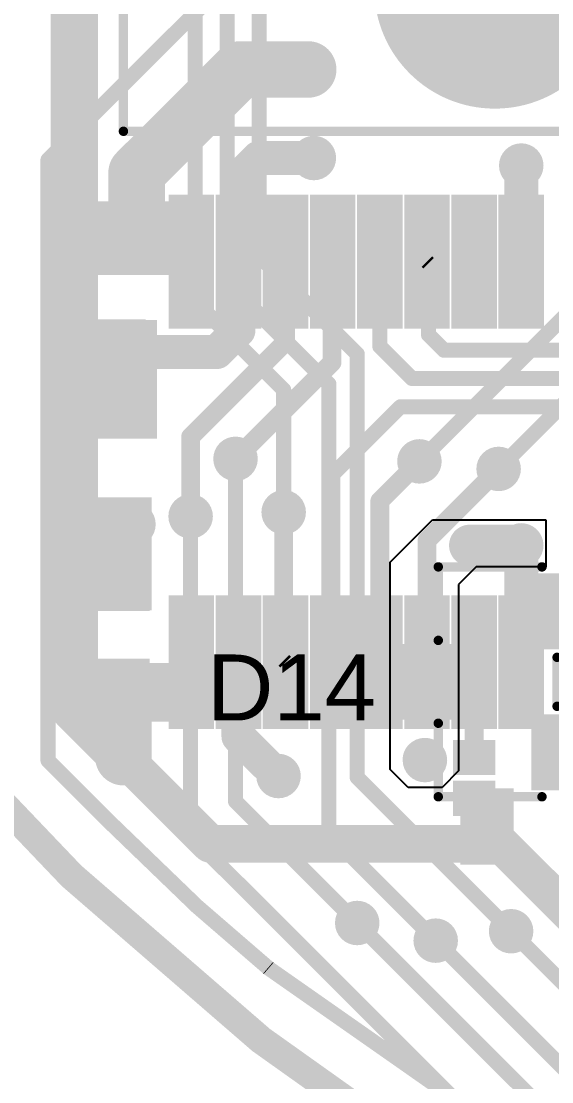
# Model space of a CAD drawing. Header units: millimetres. Extents: x -35.7 to 35.7, y -3.2 to 68.2.
# Drawn here: x -25.18 to -18.03, y 4.03 to 18.33 of the extents above; entities that cross this region are included whole.
import ezdxf

# ---------------------------------------------------------------- set-up
doc = ezdxf.new("R2010")
doc.units = ezdxf.units.MM
for name, color, linetype in [('BottomLayer', 5, 'Continuous'), ('BottomPaste', 16, 'Continuous'), ('BottomSolder', 6, 'Continuous'), ('Mechanical2', 216, 'Continuous'), ('PadHoleLayer', 156, 'Continuous'), ('TopLayer', 1, 'Continuous'), ('TopOverlay', 2, 'Continuous'), ('TopPaste', 8, 'Continuous'), ('TopSolder', 216, 'Continuous'), ('ViaHoleLayer', 16, 'Continuous')]:
    doc.layers.add(name, color=color, linetype=linetype)
doc.styles.add('Arial', font='', dxfattribs={"height": 0.2})
doc.styles.get('Arial').set_extended_font_data('Arial')

# ---------------------------------------------------------------- blocks, each defined once
blk = doc.blocks.new('CAP_0603_B_8')
at = {"layer": 'BottomLayer'}
for points in [[(-1.143, -0.4445), (-1.143, 0.4445), (-0.3809999999999999, 0.4445), (-0.3809999999999999, -0.4445)], [(0.3809999999999999, -0.4445), (0.3809999999999999, 0.4445), (1.143, 0.4445), (1.143, -0.4445)]]:
    blk.add_hatch(color=5, dxfattribs=at).paths.add_polyline_path(points)
at = {"layer": 'BottomPaste'}
for points in [[(-1.143, -0.4445), (-1.143, 0.4445), (-0.3809999999999999, 0.4445), (-0.3809999999999999, -0.4445)], [(0.3809999999999999, -0.4445), (0.3809999999999999, 0.4445), (1.143, 0.4445), (1.143, -0.4445)]]:
    blk.add_hatch(color=16, dxfattribs=at).paths.add_polyline_path(points)
at = {"layer": 'BottomSolder'}
for points in [[(-1.20299988, -0.50449988), (-1.20299988, 0.50449988), (-0.3210001199999999, 0.50449988), (-0.3210001199999999, -0.50449988)], [(0.3210001199999999, -0.50449988), (0.3210001199999999, 0.50449988), (1.20299988, 0.50449988), (1.20299988, -0.50449988)]]:
    blk.add_hatch(color=6, dxfattribs=at).paths.add_polyline_path(points)
blk = doc.blocks.new('R___0201_B_9')
at = {"layer": 'BottomLayer'}
for points in [[(-0.40999791, 0.18499963), (-0.13999845, 0.18499963), (-0.13999845, -0.18499963), (-0.40999791, -0.18499963)], [(0.14000099, 0.18499963), (0.41000045, 0.18499963), (0.41000045, -0.18499963), (0.14000099, -0.18499963)]]:
    blk.add_hatch(color=5, dxfattribs=at).paths.add_polyline_path(points)
at = {"layer": 'BottomPaste'}
for points in [[(-0.40999791, 0.18499963), (-0.13999845, 0.18499963), (-0.13999845, -0.18499963), (-0.40999791, -0.18499963)], [(0.14000099, 0.18499963), (0.41000045, 0.18499963), (0.41000045, -0.18499963), (0.14000099, -0.18499963)]]:
    blk.add_hatch(color=16, dxfattribs=at).paths.add_polyline_path(points)
at = {"layer": 'BottomSolder'}
for points in [[(-0.51159791, 0.28659963), (-0.03839845, 0.28659963), (-0.03839845, -0.28659963), (-0.51159791, -0.28659963)], [(0.03840099, 0.28659963), (0.51160045, 0.28659963), (0.51160045, -0.28659963), (0.03840099, -0.28659963)]]:
    blk.add_hatch(color=6, dxfattribs=at).paths.add_polyline_path(points)
blk = doc.blocks.new('S___23_23')
at = {"layer": 'TopLayer'}
for points in [[(-0.41000045, 1.46000089), (0.41000045, 1.46000089), (0.41000045, 0.54000019), (-0.41000045, 0.54000019)], [(-1.36000109, -0.54000019), (-0.54000019, -0.54000019), (-0.54000019, -1.46000089), (-1.36000109, -1.46000089)], [(0.54000019, -0.54000019), (1.36000109, -0.54000019), (1.36000109, -1.46000089), (0.54000019, -1.46000089)]]:
    blk.add_hatch(color=1, dxfattribs=at).paths.add_polyline_path(points)
at = {"layer": 'TopPaste'}
for points in [[(-0.41000045, 1.46000089), (0.41000045, 1.46000089), (0.41000045, 0.54000019), (-0.41000045, 0.54000019)], [(-1.36000109, -0.54000019), (-0.54000019, -0.54000019), (-0.54000019, -1.46000089), (-1.36000109, -1.46000089)], [(0.54000019, -0.54000019), (1.36000109, -0.54000019), (1.36000109, -1.46000089), (0.54000019, -1.46000089)]]:
    blk.add_hatch(color=8, dxfattribs=at).paths.add_polyline_path(points)
at = {"layer": 'TopSolder'}
for points in [[(-0.51160045, 1.56160089), (0.51160045, 1.56160089), (0.51160045, 0.43840019), (-0.51160045, 0.43840019)], [(-1.46160109, -0.43840019), (-0.43840019, -0.43840019), (-0.43840019, -1.56160089), (-1.46160109, -1.56160089)], [(0.43840019, -0.43840019), (1.46160109, -0.43840019), (1.46160109, -1.56160089), (0.43840019, -1.56160089)]]:
    blk.add_hatch(color=216, dxfattribs=at).paths.add_polyline_path(points)
at = {"layer": 'TopOverlay', "const_width": 0.127}
for points in [[(-1.5494, 0.8128), (-1.5494, -0.5841999999999999)], [(-1.5494, 0.8128), (-0.5588, 0.8128)], [(0.5588, 0.8128), (1.5494, 0.8128)], [(1.5494, 0.8128), (1.5494, -0.5841999999999999)], [(-0.3302, -0.7874), (0.3302, -0.7874)], [(-1.6764, -1.0414), (-1.5494, -1.1684)], [(-1.6764, -1.0414), (-1.6764, -1.2954)], [(-1.5494, -1.1684), (-1.6764, -1.2954)]]:
    blk.add_lwpolyline(points, dxfattribs=at)
at = {"layer": 'TopOverlay', "const_width": 0.0635}
for points in [[(-1.58115, 0.8128, 1), (-1.51765, 0.8128, 1)], [(-1.58115, 0.8128, 1), (-1.51765, 0.8128, 1)], [(-0.5905499999999999, 0.8128, 1), (-0.52705, 0.8128, 1)], [(0.52705, 0.8128, 1), (0.5905499999999999, 0.8128, 1)], [(1.51765, 0.8128, 1), (1.58115, 0.8128, 1)], [(1.51765, 0.8128, 1), (1.58115, 0.8128, 1)], [(-1.58115, -0.5841999999999999, 1), (-1.51765, -0.5841999999999999, 1)], [(1.51765, -0.5841999999999999, 1), (1.58115, -0.5841999999999999, 1)], [(-0.36195, -0.7874, 1), (-0.29845, -0.7874, 1)], [(0.29845, -0.7874, 1), (0.36195, -0.7874, 1)], [(-1.70815, -1.0414, 1), (-1.64465, -1.0414, 1)], [(-1.70815, -1.0414, 1), (-1.64465, -1.0414, 1)], [(-1.58115, -1.1684, 1), (-1.51765, -1.1684, 1)], [(-1.58115, -1.1684, 1), (-1.51765, -1.1684, 1)], [(-1.70815, -1.2954, 1), (-1.64465, -1.2954, 1)], [(-1.70815, -1.2954, 1), (-1.64465, -1.2954, 1)]]:
    blk.add_lwpolyline(points, format="xyb", close=True, dxfattribs=at)
blk = doc.blocks.new('16_SSOP_B_38')
at = {"layer": 'BottomLayer'}
for points in [[(-0.7999996699999999, 4.64999959), (0.7999996699999999, 4.64999959), (0.7999996699999999, 4.240000409999999), (-0.7999996699999999, 4.240000409999999)], [(4.59999969, 4.64999959), (6.19999903, 4.64999959), (6.19999903, 4.240000409999999), (4.59999969, 4.240000409999999)], [(-0.7999996699999999, 4.01499959), (0.7999996699999999, 4.01499959), (0.7999996699999999, 3.60500041), (-0.7999996699999999, 3.60500041)], [(4.59999969, 4.01499959), (6.19999903, 4.01499959), (6.19999903, 3.60500041), (4.59999969, 3.60500041)], [(-0.7999996699999999, 3.37999959), (0.7999996699999999, 3.37999959), (0.7999996699999999, 2.97000041), (-0.7999996699999999, 2.97000041)], [(4.59999969, 3.37999959), (6.19999903, 3.37999959), (6.19999903, 2.97000041), (4.59999969, 2.97000041)], [(-0.7999996699999999, 2.74499959), (0.7999996699999999, 2.74499959), (0.7999996699999999, 2.33500041), (-0.7999996699999999, 2.33500041)], [(4.59999969, 2.74499959), (6.19999903, 2.74499959), (6.19999903, 2.33500041), (4.59999969, 2.33500041)], [(-0.7999996699999999, 2.10999959), (0.7999996699999999, 2.10999959), (0.7999996699999999, 1.70000041), (-0.7999996699999999, 1.70000041)], [(4.59999969, 2.10999959), (6.19999903, 2.10999959), (6.19999903, 1.70000041), (4.59999969, 1.70000041)], [(-0.7999996699999999, 1.47499959), (0.7999996699999999, 1.47499959), (0.7999996699999999, 1.06500041), (-0.7999996699999999, 1.06500041)], [(4.59999969, 1.47499959), (6.19999903, 1.47499959), (6.19999903, 1.06500041), (4.59999969, 1.06500041)], [(-0.7999996699999999, 0.8399995899999999), (0.7999996699999999, 0.8399995899999999), (0.7999996699999999, 0.43000041), (-0.7999996699999999, 0.43000041)], [(4.59999969, 0.8399995899999999), (6.19999903, 0.8399995899999999), (6.19999903, 0.43000041), (4.59999969, 0.43000041)], [(-0.7999996699999999, 0.20499959), (0.7999996699999999, 0.20499959), (0.7999996699999999, -0.20499959), (-0.7999996699999999, -0.20499959)], [(4.59999969, 0.20499959), (6.19999903, 0.20499959), (6.19999903, -0.20499959), (4.59999969, -0.20499959)]]:
    blk.add_hatch(color=5, dxfattribs=at).paths.add_polyline_path(points)
at = {"layer": 'BottomPaste'}
for points in [[(-0.7999996699999999, 4.64999959), (0.7999996699999999, 4.64999959), (0.7999996699999999, 4.240000409999999), (-0.7999996699999999, 4.240000409999999)], [(4.59999969, 4.64999959), (6.19999903, 4.64999959), (6.19999903, 4.240000409999999), (4.59999969, 4.240000409999999)], [(-0.7999996699999999, 4.01499959), (0.7999996699999999, 4.01499959), (0.7999996699999999, 3.60500041), (-0.7999996699999999, 3.60500041)], [(4.59999969, 4.01499959), (6.19999903, 4.01499959), (6.19999903, 3.60500041), (4.59999969, 3.60500041)], [(-0.7999996699999999, 3.37999959), (0.7999996699999999, 3.37999959), (0.7999996699999999, 2.97000041), (-0.7999996699999999, 2.97000041)], [(4.59999969, 3.37999959), (6.19999903, 3.37999959), (6.19999903, 2.97000041), (4.59999969, 2.97000041)], [(-0.7999996699999999, 2.74499959), (0.7999996699999999, 2.74499959), (0.7999996699999999, 2.33500041), (-0.7999996699999999, 2.33500041)], [(4.59999969, 2.74499959), (6.19999903, 2.74499959), (6.19999903, 2.33500041), (4.59999969, 2.33500041)], [(-0.7999996699999999, 2.10999959), (0.7999996699999999, 2.10999959), (0.7999996699999999, 1.70000041), (-0.7999996699999999, 1.70000041)], [(4.59999969, 2.10999959), (6.19999903, 2.10999959), (6.19999903, 1.70000041), (4.59999969, 1.70000041)], [(-0.7999996699999999, 1.47499959), (0.7999996699999999, 1.47499959), (0.7999996699999999, 1.06500041), (-0.7999996699999999, 1.06500041)], [(4.59999969, 1.47499959), (6.19999903, 1.47499959), (6.19999903, 1.06500041), (4.59999969, 1.06500041)], [(-0.7999996699999999, 0.8399995899999999), (0.7999996699999999, 0.8399995899999999), (0.7999996699999999, 0.43000041), (-0.7999996699999999, 0.43000041)], [(4.59999969, 0.8399995899999999), (6.19999903, 0.8399995899999999), (6.19999903, 0.43000041), (4.59999969, 0.43000041)], [(-0.7999996699999999, 0.20499959), (0.7999996699999999, 0.20499959), (0.7999996699999999, -0.20499959), (-0.7999996699999999, -0.20499959)], [(4.59999969, 0.20499959), (6.19999903, 0.20499959), (6.19999903, -0.20499959), (4.59999969, -0.20499959)]]:
    blk.add_hatch(color=16, dxfattribs=at).paths.add_polyline_path(points)
at = {"layer": 'BottomSolder'}
for points in [[(-0.90159967, 4.75159959), (0.90159967, 4.75159959), (0.90159967, 4.13840041), (-0.90159967, 4.13840041)], [(4.498399689999999, 4.75159959), (6.301599029999999, 4.75159959), (6.301599029999999, 4.13840041), (4.498399689999999, 4.13840041)], [(-0.90159967, 4.11659959), (0.90159967, 4.11659959), (0.90159967, 3.50340041), (-0.90159967, 3.50340041)], [(4.498399689999999, 4.11659959), (6.301599029999999, 4.11659959), (6.301599029999999, 3.50340041), (4.498399689999999, 3.50340041)], [(-0.90159967, 3.48159959), (0.90159967, 3.48159959), (0.90159967, 2.86840041), (-0.90159967, 2.86840041)], [(4.498399689999999, 3.48159959), (6.301599029999999, 3.48159959), (6.301599029999999, 2.86840041), (4.498399689999999, 2.86840041)], [(-0.90159967, 2.84659959), (0.90159967, 2.84659959), (0.90159967, 2.23340041), (-0.90159967, 2.23340041)], [(4.498399689999999, 2.84659959), (6.301599029999999, 2.84659959), (6.301599029999999, 2.23340041), (4.498399689999999, 2.23340041)], [(-0.90159967, 2.21159959), (0.90159967, 2.21159959), (0.90159967, 1.59840041), (-0.90159967, 1.59840041)], [(4.498399689999999, 2.21159959), (6.301599029999999, 2.21159959), (6.301599029999999, 1.59840041), (4.498399689999999, 1.59840041)], [(-0.90159967, 1.57659959), (0.90159967, 1.57659959), (0.90159967, 0.96340041), (-0.90159967, 0.96340041)], [(4.498399689999999, 1.57659959), (6.301599029999999, 1.57659959), (6.301599029999999, 0.96340041), (4.498399689999999, 0.96340041)], [(-0.90159967, 0.94159959), (0.90159967, 0.94159959), (0.90159967, 0.32840041), (-0.90159967, 0.32840041)], [(4.498399689999999, 0.94159959), (6.301599029999999, 0.94159959), (6.301599029999999, 0.32840041), (4.498399689999999, 0.32840041)], [(-0.90159967, 0.30659959), (0.90159967, 0.30659959), (0.90159967, -0.30659959), (-0.90159967, -0.30659959)], [(4.498399689999999, 0.30659959), (6.301599029999999, 0.30659959), (6.301599029999999, -0.30659959), (4.498399689999999, -0.30659959)]]:
    blk.add_hatch(color=6, dxfattribs=at).paths.add_polyline_path(points)
blk = doc.blocks.new('0855115001_58')
at = {"layer": 'PadHoleLayer'}
h = blk.add_hatch(color=156, dxfattribs=at)
edge = h.paths.add_edge_path()
edge.add_arc((5.715, -4.444999999999999), 1.62500056, 0, 360)
at = {"layer": 'TopOverlay', "const_width": 0.127}
for points in [[(7.6454, -9.448799999999999), (7.6454, 5.715)], [(7.6454, -9.448799999999999), (-7.670799999999999, -9.448799999999999)]]:
    blk.add_lwpolyline(points, dxfattribs=at)
at = {"layer": 'TopOverlay', "const_width": 0.0635}
blk.add_lwpolyline([(7.61365, -9.448799999999999, 1), (7.67715, -9.448799999999999, 1)], format="xyb", close=True, dxfattribs=at)
blk.add_lwpolyline([(7.61365, -9.448799999999999, 1), (7.67715, -9.448799999999999, 1)], format="xyb", close=True, dxfattribs=at)
blk = doc.blocks.new('CAP_0603_B_89')
at = {"layer": 'BottomLayer'}
for points in [[(-1.143, -0.4445), (-1.143, 0.4445), (-0.3810000000000001, 0.4445), (-0.3809999999999999, -0.4445)], [(0.3810000000000001, -0.4445), (0.3809999999999999, 0.4445), (1.143, 0.4445), (1.143, -0.4445)]]:
    blk.add_hatch(color=5, dxfattribs=at).paths.add_polyline_path(points)
at = {"layer": 'BottomPaste'}
for points in [[(-1.143, -0.4445), (-1.143, 0.4445), (-0.3810000000000001, 0.4445), (-0.3809999999999999, -0.4445)], [(0.3810000000000001, -0.4445), (0.3809999999999999, 0.4445), (1.143, 0.4445), (1.143, -0.4445)]]:
    blk.add_hatch(color=16, dxfattribs=at).paths.add_polyline_path(points)
at = {"layer": 'BottomSolder'}
for points in [[(-1.20299988, -0.50449988), (-1.20299988, 0.5044998799999999), (-0.3210001200000001, 0.50449988), (-0.3210001199999999, -0.5044998799999999)], [(0.3210001200000001, -0.50449988), (0.3210001199999999, 0.5044998799999999), (1.20299988, 0.50449988), (1.20299988, -0.5044998799999999)]]:
    blk.add_hatch(color=6, dxfattribs=at).paths.add_polyline_path(points)

msp = doc.modelspace()

# ---------------------------------------------------------------- hatches: boundary and pattern name
at = {"layer": 'BottomLayer'}
h = msp.add_hatch(color=5, dxfattribs=at)
edge = h.paths.add_edge_path()
edge.add_arc((-21.3106, 17.6784), 0.2999994, 0, 360)
h = msp.add_hatch(color=5, dxfattribs=at)
edge = h.paths.add_edge_path()
edge.add_arc((-21.2344, 16.4846), 0.2999994, 0, 360)
h = msp.add_hatch(color=5, dxfattribs=at)
edge = h.paths.add_edge_path()
edge.add_arc((-18.4404, 16.383), 0.2999994, 0, 360)
for points in [[(-24.4602, 14.9073997), (-22.68040168, 14.9073997), (-22.68040168, 15.90039746), (-24.4602, 15.90039746)], [(-18.67080086, 14.28759906), (-18.23539914, 14.28759906), (-18.23539914, 15.88760094), (-18.67080086, 15.88760094)], [(-23.3464735, 12.70023622), (-23.3464735, 14.30048702), (-24.46019746, 14.30048702), (-24.46019746, 12.70023622)], [(-24.3967, 11.91259746), (-24.3967, 10.38859746), (-23.4188, 10.38859746), (-23.4188, 11.91259746)], [(-24.4221, 8.887599699999999), (-22.70580168, 8.887599699999999), (-22.70580168, 9.67739746), (-24.4221, 9.67739746)], [(-19.2604009, 6.9596), (-18.54200254, 6.9596), (-18.54200254, 7.98800028), (-19.2604009, 7.98800028)]]:
    msp.add_hatch(color=5, dxfattribs=at).paths.add_polyline_path(points)
h = msp.add_hatch(color=5, dxfattribs=at)
edge = h.paths.add_edge_path()
edge.add_arc((-23.6649006, 13.081), 0.2999994, 0, 360)
h = msp.add_hatch(color=5, dxfattribs=at)
edge = h.paths.add_edge_path()
edge.add_arc((-22.28969888, 12.4294138), 0.2999994, 0, 360)
h = msp.add_hatch(color=5, dxfattribs=at)
edge = h.paths.add_edge_path()
edge.add_arc((-19.812, 12.3952), 0.2999994, 0, 360)
h = msp.add_hatch(color=5, dxfattribs=at)
edge = h.paths.add_edge_path()
edge.add_arc((-18.7452, 12.2936), 0.2999994, 0, 360)
h = msp.add_hatch(color=5, dxfattribs=at)
edge = h.paths.add_edge_path()
edge.add_arc((-22.89449828, 11.65385274), 0.2999994, 0, 360)
h = msp.add_hatch(color=5, dxfattribs=at)
edge = h.paths.add_edge_path()
edge.add_arc((-21.6408, 11.7094), 0.2999994, 0, 360)
h = msp.add_hatch(color=5, dxfattribs=at)
edge = h.paths.add_edge_path()
edge.add_arc((-23.6649006, 11.54684762), 0.2999994, 0, 360)
h = msp.add_hatch(color=5, dxfattribs=at)
edge = h.paths.add_edge_path()
edge.add_arc((-18.4404, 11.26240064), 0.2999994, 0, 360)
h = msp.add_hatch(color=5, dxfattribs=at)
edge = h.paths.add_edge_path()
edge.add_arc((-23.7998, 8.407399999999999), 0.2999994, 0, 360)
h = msp.add_hatch(color=5, dxfattribs=at)
edge = h.paths.add_edge_path()
edge.add_arc((-19.7382003, 8.36845672), 0.2999994, 0, 360)
h = msp.add_hatch(color=5, dxfattribs=at)
edge = h.paths.add_edge_path()
edge.add_arc((-21.71029948, 8.1534), 0.2999994, 0, 360)
h = msp.add_hatch(color=5, dxfattribs=at)
edge = h.paths.add_edge_path()
edge.add_arc((-20.6502, 6.172199999999999), 0.2999994, 0, 360)
h = msp.add_hatch(color=5, dxfattribs=at)
edge = h.paths.add_edge_path()
edge.add_arc((-18.5768615, 6.061138499999999), 0.2999994, 0, 360)
h = msp.add_hatch(color=5, dxfattribs=at)
edge = h.paths.add_edge_path()
edge.add_arc((-19.59280562, 5.934194379999999), 0.2999994, 0, 360)
at = {"layer": 'BottomSolder'}
h = msp.add_hatch(color=6, dxfattribs=at)
edge = h.paths.add_edge_path()
edge.add_arc((-21.3106, 17.6784), 0.1499997, 0, 360)
h = msp.add_hatch(color=6, dxfattribs=at)
edge = h.paths.add_edge_path()
edge.add_arc((-21.2344, 16.4846), 0.1499997, 0, 360)
h = msp.add_hatch(color=6, dxfattribs=at)
edge = h.paths.add_edge_path()
edge.add_arc((-18.4404, 16.383), 0.1499997, 0, 360)
h = msp.add_hatch(color=6, dxfattribs=at)
edge = h.paths.add_edge_path()
edge.add_arc((-23.6649006, 13.081), 0.1499997, 0, 360)
h = msp.add_hatch(color=6, dxfattribs=at)
edge = h.paths.add_edge_path()
edge.add_arc((-22.28969888, 12.4294138), 0.1499997, 0, 360)
h = msp.add_hatch(color=6, dxfattribs=at)
edge = h.paths.add_edge_path()
edge.add_arc((-19.812, 12.3952), 0.1499997, 0, 360)
h = msp.add_hatch(color=6, dxfattribs=at)
edge = h.paths.add_edge_path()
edge.add_arc((-18.7452, 12.2936), 0.1499997, 0, 360)
h = msp.add_hatch(color=6, dxfattribs=at)
edge = h.paths.add_edge_path()
edge.add_arc((-22.89449828, 11.65385274), 0.1499997, 0, 360)
h = msp.add_hatch(color=6, dxfattribs=at)
edge = h.paths.add_edge_path()
edge.add_arc((-21.6408, 11.7094), 0.1499997, 0, 360)
h = msp.add_hatch(color=6, dxfattribs=at)
edge = h.paths.add_edge_path()
edge.add_arc((-23.6649006, 11.54684762), 0.1499997, 0, 360)
h = msp.add_hatch(color=6, dxfattribs=at)
edge = h.paths.add_edge_path()
edge.add_arc((-18.4404, 11.26240064), 0.1499997, 0, 360)
h = msp.add_hatch(color=6, dxfattribs=at)
edge = h.paths.add_edge_path()
edge.add_arc((-23.7998, 8.407399999999999), 0.1499997, 0, 360)
h = msp.add_hatch(color=6, dxfattribs=at)
edge = h.paths.add_edge_path()
edge.add_arc((-19.7382003, 8.36845672), 0.1499997, 0, 360)
h = msp.add_hatch(color=6, dxfattribs=at)
edge = h.paths.add_edge_path()
edge.add_arc((-21.71029948, 8.1534), 0.1499997, 0, 360)
h = msp.add_hatch(color=6, dxfattribs=at)
edge = h.paths.add_edge_path()
edge.add_arc((-20.6502, 6.172199999999999), 0.1499997, 0, 360)
h = msp.add_hatch(color=6, dxfattribs=at)
edge = h.paths.add_edge_path()
edge.add_arc((-18.5768615, 6.061138499999999), 0.1499997, 0, 360)
h = msp.add_hatch(color=6, dxfattribs=at)
edge = h.paths.add_edge_path()
edge.add_arc((-19.59280562, 5.934194379999999), 0.1499997, 0, 360)
at = {"layer": 'TopLayer'}
h = msp.add_hatch(color=1, dxfattribs=at)
edge = h.paths.add_edge_path()
edge.add_arc((-21.3106, 17.6784), 0.2999994, 0, 360)
h = msp.add_hatch(color=1, dxfattribs=at)
edge = h.paths.add_edge_path()
edge.add_arc((-21.2344, 16.4846), 0.2999994, 0, 360)
h = msp.add_hatch(color=1, dxfattribs=at)
edge = h.paths.add_edge_path()
edge.add_arc((-18.4404, 16.383), 0.2999994, 0, 360)
h = msp.add_hatch(color=1, dxfattribs=at)
edge = h.paths.add_edge_path()
edge.add_arc((-23.6649006, 13.081), 0.2999994, 0, 360)
h = msp.add_hatch(color=1, dxfattribs=at)
edge = h.paths.add_edge_path()
edge.add_arc((-22.28969888, 12.4294138), 0.2999994, 0, 360)
h = msp.add_hatch(color=1, dxfattribs=at)
edge = h.paths.add_edge_path()
edge.add_arc((-19.812, 12.3952), 0.2999994, 0, 360)
h = msp.add_hatch(color=1, dxfattribs=at)
edge = h.paths.add_edge_path()
edge.add_arc((-18.7452, 12.2936), 0.2999994, 0, 360)
h = msp.add_hatch(color=1, dxfattribs=at)
edge = h.paths.add_edge_path()
edge.add_arc((-22.89449828, 11.65385274), 0.2999994, 0, 360)
h = msp.add_hatch(color=1, dxfattribs=at)
edge = h.paths.add_edge_path()
edge.add_arc((-21.6408, 11.7094), 0.2999994, 0, 360)
h = msp.add_hatch(color=1, dxfattribs=at)
edge = h.paths.add_edge_path()
edge.add_arc((-23.6649006, 11.54684762), 0.2999994, 0, 360)
h = msp.add_hatch(color=1, dxfattribs=at)
edge = h.paths.add_edge_path()
edge.add_arc((-18.4404, 11.26240064), 0.2999994, 0, 360)
h = msp.add_hatch(color=1, dxfattribs=at)
edge = h.paths.add_edge_path()
edge.add_arc((-23.7998, 8.407399999999999), 0.2999994, 0, 360)
h = msp.add_hatch(color=1, dxfattribs=at)
edge = h.paths.add_edge_path()
edge.add_arc((-19.7382003, 8.36845672), 0.2999994, 0, 360)
h = msp.add_hatch(color=1, dxfattribs=at)
edge = h.paths.add_edge_path()
edge.add_arc((-21.71029948, 8.1534), 0.2999994, 0, 360)
h = msp.add_hatch(color=1, dxfattribs=at)
edge = h.paths.add_edge_path()
edge.add_arc((-20.6502, 6.172199999999999), 0.2999994, 0, 360)
h = msp.add_hatch(color=1, dxfattribs=at)
edge = h.paths.add_edge_path()
edge.add_arc((-18.5768615, 6.061138499999999), 0.2999994, 0, 360)
h = msp.add_hatch(color=1, dxfattribs=at)
edge = h.paths.add_edge_path()
edge.add_arc((-19.59280562, 5.934194379999999), 0.2999994, 0, 360)
at = {"layer": 'TopSolder'}
h = msp.add_hatch(color=216, dxfattribs=at)
edge = h.paths.add_edge_path()
edge.add_arc((-21.3106, 17.6784), 0.1499997, 0, 360)
h = msp.add_hatch(color=216, dxfattribs=at)
edge = h.paths.add_edge_path()
edge.add_arc((-21.2344, 16.4846), 0.1499997, 0, 360)
h = msp.add_hatch(color=216, dxfattribs=at)
edge = h.paths.add_edge_path()
edge.add_arc((-18.4404, 16.383), 0.1499997, 0, 360)
h = msp.add_hatch(color=216, dxfattribs=at)
edge = h.paths.add_edge_path()
edge.add_arc((-23.6649006, 13.081), 0.1499997, 0, 360)
h = msp.add_hatch(color=216, dxfattribs=at)
edge = h.paths.add_edge_path()
edge.add_arc((-22.28969888, 12.4294138), 0.1499997, 0, 360)
h = msp.add_hatch(color=216, dxfattribs=at)
edge = h.paths.add_edge_path()
edge.add_arc((-19.812, 12.3952), 0.1499997, 0, 360)
h = msp.add_hatch(color=216, dxfattribs=at)
edge = h.paths.add_edge_path()
edge.add_arc((-18.7452, 12.2936), 0.1499997, 0, 360)
h = msp.add_hatch(color=216, dxfattribs=at)
edge = h.paths.add_edge_path()
edge.add_arc((-22.89449828, 11.65385274), 0.1499997, 0, 360)
h = msp.add_hatch(color=216, dxfattribs=at)
edge = h.paths.add_edge_path()
edge.add_arc((-21.6408, 11.7094), 0.1499997, 0, 360)
h = msp.add_hatch(color=216, dxfattribs=at)
edge = h.paths.add_edge_path()
edge.add_arc((-23.6649006, 11.54684762), 0.1499997, 0, 360)
h = msp.add_hatch(color=216, dxfattribs=at)
edge = h.paths.add_edge_path()
edge.add_arc((-18.4404, 11.26240064), 0.1499997, 0, 360)
h = msp.add_hatch(color=216, dxfattribs=at)
edge = h.paths.add_edge_path()
edge.add_arc((-23.7998, 8.407399999999999), 0.1499997, 0, 360)
h = msp.add_hatch(color=216, dxfattribs=at)
edge = h.paths.add_edge_path()
edge.add_arc((-19.7382003, 8.36845672), 0.1499997, 0, 360)
h = msp.add_hatch(color=216, dxfattribs=at)
edge = h.paths.add_edge_path()
edge.add_arc((-21.71029948, 8.1534), 0.1499997, 0, 360)
h = msp.add_hatch(color=216, dxfattribs=at)
edge = h.paths.add_edge_path()
edge.add_arc((-20.6502, 6.172199999999999), 0.1499997, 0, 360)
h = msp.add_hatch(color=216, dxfattribs=at)
edge = h.paths.add_edge_path()
edge.add_arc((-18.5768615, 6.061138499999999), 0.1499997, 0, 360)
h = msp.add_hatch(color=216, dxfattribs=at)
edge = h.paths.add_edge_path()
edge.add_arc((-19.59280562, 5.934194379999999), 0.1499997, 0, 360)
at = {"layer": 'ViaHoleLayer'}
h = msp.add_hatch(color=16, dxfattribs=at)
edge = h.paths.add_edge_path()
edge.add_arc((-21.3106, 17.6784), 0.1499997, 0, 360)
h = msp.add_hatch(color=16, dxfattribs=at)
edge = h.paths.add_edge_path()
edge.add_arc((-21.2344, 16.4846), 0.1499997, 0, 360)
h = msp.add_hatch(color=16, dxfattribs=at)
edge = h.paths.add_edge_path()
edge.add_arc((-18.4404, 16.383), 0.1499997, 0, 360)
h = msp.add_hatch(color=16, dxfattribs=at)
edge = h.paths.add_edge_path()
edge.add_arc((-23.6649006, 13.081), 0.1499997, 0, 360)
h = msp.add_hatch(color=16, dxfattribs=at)
edge = h.paths.add_edge_path()
edge.add_arc((-22.28969888, 12.4294138), 0.1499997, 0, 360)
h = msp.add_hatch(color=16, dxfattribs=at)
edge = h.paths.add_edge_path()
edge.add_arc((-19.812, 12.3952), 0.1499997, 0, 360)
h = msp.add_hatch(color=16, dxfattribs=at)
edge = h.paths.add_edge_path()
edge.add_arc((-18.7452, 12.2936), 0.1499997, 0, 360)
h = msp.add_hatch(color=16, dxfattribs=at)
edge = h.paths.add_edge_path()
edge.add_arc((-22.89449828, 11.65385274), 0.1499997, 0, 360)
h = msp.add_hatch(color=16, dxfattribs=at)
edge = h.paths.add_edge_path()
edge.add_arc((-21.6408, 11.7094), 0.1499997, 0, 360)
h = msp.add_hatch(color=16, dxfattribs=at)
edge = h.paths.add_edge_path()
edge.add_arc((-23.6649006, 11.54684762), 0.1499997, 0, 360)
h = msp.add_hatch(color=16, dxfattribs=at)
edge = h.paths.add_edge_path()
edge.add_arc((-18.4404, 11.26240064), 0.1499997, 0, 360)
h = msp.add_hatch(color=16, dxfattribs=at)
edge = h.paths.add_edge_path()
edge.add_arc((-23.7998, 8.407399999999999), 0.1499997, 0, 360)
h = msp.add_hatch(color=16, dxfattribs=at)
edge = h.paths.add_edge_path()
edge.add_arc((-19.7382003, 8.36845672), 0.1499997, 0, 360)
h = msp.add_hatch(color=16, dxfattribs=at)
edge = h.paths.add_edge_path()
edge.add_arc((-21.71029948, 8.1534), 0.1499997, 0, 360)
h = msp.add_hatch(color=16, dxfattribs=at)
edge = h.paths.add_edge_path()
edge.add_arc((-20.6502, 6.172199999999999), 0.1499997, 0, 360)
h = msp.add_hatch(color=16, dxfattribs=at)
edge = h.paths.add_edge_path()
edge.add_arc((-18.5768615, 6.061138499999999), 0.1499997, 0, 360)
h = msp.add_hatch(color=16, dxfattribs=at)
edge = h.paths.add_edge_path()
edge.add_arc((-19.59280562, 5.934194379999999), 0.1499997, 0, 360)

# ---------------------------------------------------------------- linework, layer by layer
at = {"layer": 'BottomLayer'}
for points, const_width in [([(-24.8158, 16.4592), (-22.3774, 18.8976)], 0.2032), ([(-23.622, 16.2868737), (-22.2304737, 17.6784)], 0.7619999999999999), ([(-22.2304737, 17.6784), (-21.3106, 17.6784)], 0.7619999999999999), ([(-23.622, 15.7099), (-23.622, 16.2868737)], 0.7619999999999999), ([(-22.2504, 16.21677732), (-21.98257732, 16.4846)], 0.4571999999999999), ([(-21.98257732, 16.4846), (-21.2344, 16.4846)], 0.4571999999999999), ([(-18.4404, 15.0876), (-18.4404, 16.383)], 0.4571999999999999), ([(-24.8158, 8.36322686), (-24.8158, 16.4592)], 0.2032), ([(-22.2504, 15.0876), (-22.2504, 16.21677732)], 0.4571999999999999), ([(-23.9395, 15.3924), (-23.622, 15.7099)], 0.7619999999999999), ([(-24.003, 15.3924), (-23.9395, 15.3924)], 0.7619999999999999), ([(-23.9395, 15.3924), (-23.9014, 15.3924)], 0.7619999999999999), ([(-22.2504, 14.15982182), (-22.2504, 15.0876)], 0.4571999999999999), ([(-21.6154, 14.00474466), (-21.6154, 15.0876)], 0.254), ([(-20.98933318, 15.07866682), (-20.9804, 15.0876)], 0.254), ([(-20.98933318, 13.7297795), (-20.98933318, 15.07866682)], 0.254), ([(-20.3454, 13.94460254), (-20.3454, 15.0876)], 0.2032), ([(-19.7104, 15.0876), (-19.68983108, 15.06703108)], 0.2032), ([(-19.68983108, 14.10183108), (-19.68983108, 15.06703108)], 0.2032), ([(-22.54182182, 13.8684), (-22.2504, 14.15982182)], 0.4571999999999999), ([(-24.003, 13.8684), (-23.9395, 13.8684)], 0.7619999999999999), ([(-19.68983108, 14.10183108), (-19.4818, 13.8938)], 0.2032), ([(-24.003, 13.8684), (-22.54182182, 13.8684)], 0.4571999999999999), ([(-22.89449828, 12.72564638), (-21.6154, 14.00474466)], 0.254), ([(-20.3454, 13.94460254), (-19.91359746, 13.5128)], 0.2032), ([(-19.4818, 13.8938), (-16.7132, 13.8938)], 0.2032), ([(-22.28969888, 12.4294138), (-20.98933318, 13.7297795)], 0.254), ([(-19.91359746, 13.5128), (-16.55538472, 13.5128)], 0.2032), ([(-20.9804, 12.2174), (-20.066, 13.1318)], 0.2032), ([(-20.066, 13.1318), (-15.9258, 13.1318)], 0.2032), ([(-22.89449828, 11.65385274), (-22.89449828, 12.72564638)], 0.254), ([(-20.3454, 11.86179746), (-19.812, 12.39519746)], 0.254), ([(-20.9804, 9.68760064), (-20.9804, 12.2174)], 0.2032), ([(-19.7104, 11.3284), (-18.7452, 12.2936)], 0.254), ([(-20.3454, 9.68760064), (-20.3454, 11.86179746)], 0.254), ([(-21.6408, 9.713000639999999), (-21.6408, 11.7094)], 0.254), ([(-19.7104, 9.68760064), (-19.7104, 11.3284)], 0.254), ([(-18.4404, 9.68760064), (-18.4404, 11.26240064)], 0.4571999999999999), ([(-23.9522, 10.8204), (-23.91649522, 10.8204)], 0.7619999999999999), ([(-22.2504, 8.6868), (-22.2504, 9.68760064)], 0.4571999999999999), ([(-21.6408, 9.713000639999999), (-21.6154, 9.68760064)], 0.2032), ([(-19.0754, 8.40300072), (-19.0754, 9.68760064)], 0.254), ([(-23.9522, 9.296399999999998), (-23.8887, 9.296399999999998)], 0.7619999999999999), ([(-23.7998, 8.407399999999999), (-23.7998, 9.143999999999998)], 0.7619999999999999), ([(-22.2504, 8.6868), (-21.717, 8.1534)], 0.4571999999999999), ([(-23.7998, 8.407399999999999), (-22.6314, 7.238999999999999)], 0.508), ([(-19.75860666, 8.37771502), (-19.75722998, 8.376338339999998)], 0.5588), ([(-19.75722998, 8.376338339999998), (-19.74883528, 8.376338339999998)], 0.5588), ([(-19.74883528, 8.376338339999998), (-19.7474586, 8.37771502)], 0.5588), ([(-24.8158, 8.36322686), (-23.96573312, 7.513159979999999)], 0.2032), ([(-21.717, 8.1534), (-21.71029948, 8.1534)], 0.508), ([(-23.96573312, 7.513159979999999), (-22.80711974, 6.395242479999999)], 0.2032), ([(-22.6314, 7.238999999999999), (-18.71980254, 7.238999999999999)], 0.508), ([(-18.71980254, 7.238999999999999), (-16.07820254, 4.597399999999999)], 0.508), ([(-22.80711974, 6.395242479999999), (-22.80711466, 6.395239939999999)], 0.2032), ([(-22.80711466, 6.395239939999999), (-21.85093674, 5.56872648)], 0.2032), ([(-20.6502, 6.172199999999999), (-17.399, 2.921)], 0.2032), ([(-18.5768615, 6.061138499999999), (-16.198723, 3.682999999999999)], 0.2032), ([(-19.59280562, 5.934194379999999), (-16.96061124, 3.302)], 0.2032), ([(-21.85093674, 5.56872648), (-21.84311354, 5.561967539999999)], 0.2032), ([(-21.84311354, 5.561967539999999), (-17.48659698, 2.5097994)], 0.2032)]:
    msp.add_lwpolyline(points, dxfattribs=dict(at, const_width=const_width))
for points, const_width in [([(-22.4209737, 17.6784, 1), (-22.0399737, 17.6784, 1)], 0.3809999999999999), ([(-22.4209737, 17.6784, 1), (-22.0399737, 17.6784, 1)], 0.3809999999999999), ([(-21.5011, 17.6784, 1), (-21.1201, 17.6784, 1)], 0.3809999999999999), ([(-23.8125, 16.2868737, 1), (-23.4315, 16.2868737, 1)], 0.3809999999999999), ([(-23.8125, 16.2868737, 1), (-23.4315, 16.2868737, 1)], 0.3809999999999999), ([(-22.09687732, 16.4846, 1), (-21.86827732, 16.4846, 1)], 0.2286), ([(-22.09687732, 16.4846, 1), (-21.86827732, 16.4846, 1)], 0.2286), ([(-21.3487, 16.4846, 1), (-21.1201, 16.4846, 1)], 0.2286), ([(-18.5547, 16.383, 1), (-18.3261, 16.383, 1)], 0.2286), ([(-24.8666, 16.4592, 1), (-24.765, 16.4592, 1)], 0.1016), ([(-24.8666, 16.4592, 1), (-24.765, 16.4592, 1)], 0.1016), ([(-22.3647, 16.21677732, 1), (-22.1361, 16.21677732, 1)], 0.2286), ([(-22.3647, 16.21677732, 1), (-22.1361, 16.21677732, 1)], 0.2286), ([(-23.8125, 15.7099, 1), (-23.4315, 15.7099, 1)], 0.3809999999999999), ([(-23.8125, 15.7099, 1), (-23.4315, 15.7099, 1)], 0.3809999999999999), ([(-24.1935, 15.3924, 1), (-23.8125, 15.3924, 1)], 0.3809999999999999), ([(-24.13, 15.3924, 1), (-23.749, 15.3924, 1)], 0.3809999999999999), ([(-24.13, 15.3924, 1), (-23.749, 15.3924, 1)], 0.3809999999999999), ([(-24.13, 15.3924, 1), (-23.749, 15.3924, 1)], 0.3809999999999999), ([(-24.0919, 15.3924, 1), (-23.7109, 15.3924, 1)], 0.3809999999999999), ([(-22.3647, 15.0876, 1), (-22.1361, 15.0876, 1)], 0.2286), ([(-22.3647, 15.0876, 1), (-22.1361, 15.0876, 1)], 0.2286), ([(-18.5547, 15.0876, 1), (-18.3261, 15.0876, 1)], 0.2286), ([(-21.6789, 15.0876, 1), (-21.5519, 15.0876, 1)], 0.127), ([(-21.05283318, 15.07866682, 1), (-20.92583318, 15.07866682, 1)], 0.127), ([(-21.05283318, 15.07866682, 1), (-20.92583318, 15.07866682, 1)], 0.127), ([(-21.0439, 15.0876, 1), (-20.9169, 15.0876, 1)], 0.127), ([(-20.3962, 15.0876, 1), (-20.2946, 15.0876, 1)], 0.1016), ([(-19.7612, 15.0876, 1), (-19.6596, 15.0876, 1)], 0.1016), ([(-19.74063108, 15.06703108, 1), (-19.63903108, 15.06703108, 1)], 0.1016), ([(-19.74063108, 15.06703108, 1), (-19.63903108, 15.06703108, 1)], 0.1016), ([(-22.3647, 14.15982182, 1), (-22.1361, 14.15982182, 1)], 0.2286), ([(-22.3647, 14.15982182, 1), (-22.1361, 14.15982182, 1)], 0.2286), ([(-24.1935, 13.8684, 1), (-23.8125, 13.8684, 1)], 0.3809999999999999), ([(-24.13, 13.8684, 1), (-23.749, 13.8684, 1)], 0.3809999999999999), ([(-19.74063108, 14.10183108, 1), (-19.63903108, 14.10183108, 1)], 0.1016), ([(-19.74063108, 14.10183108, 1), (-19.63903108, 14.10183108, 1)], 0.1016), ([(-24.1173, 13.8684, 1), (-23.8887, 13.8684, 1)], 0.2286), ([(-22.65612182, 13.8684, 1), (-22.42752182, 13.8684, 1)], 0.2286), ([(-22.65612182, 13.8684, 1), (-22.42752182, 13.8684, 1)], 0.2286), ([(-21.6789, 14.00474466, 1), (-21.5519, 14.00474466, 1)], 0.127), ([(-21.6789, 14.00474466, 1), (-21.5519, 14.00474466, 1)], 0.127), ([(-20.3962, 13.94460254, 1), (-20.2946, 13.94460254, 1)], 0.1016), ([(-20.3962, 13.94460254, 1), (-20.2946, 13.94460254, 1)], 0.1016), ([(-19.5326, 13.8938, 1), (-19.431, 13.8938, 1)], 0.1016), ([(-19.5326, 13.8938, 1), (-19.431, 13.8938, 1)], 0.1016), ([(-21.05283318, 13.7297795, 1), (-20.92583318, 13.7297795, 1)], 0.127), ([(-21.05283318, 13.7297795, 1), (-20.92583318, 13.7297795, 1)], 0.127), ([(-19.96439746, 13.5128, 1), (-19.86279746, 13.5128, 1)], 0.1016), ([(-19.96439746, 13.5128, 1), (-19.86279746, 13.5128, 1)], 0.1016), ([(-20.1168, 13.1318, 1), (-20.0152, 13.1318, 1)], 0.1016), ([(-20.1168, 13.1318, 1), (-20.0152, 13.1318, 1)], 0.1016), ([(-22.95799828, 12.72564638, 1), (-22.83099828, 12.72564638, 1)], 0.127), ([(-22.95799828, 12.72564638, 1), (-22.83099828, 12.72564638, 1)], 0.127), ([(-22.35319888, 12.4294138, 1), (-22.22619888, 12.4294138, 1)], 0.127), ([(-19.8755, 12.39519746, 1), (-19.7485, 12.39519746, 1)], 0.127), ([(-21.0312, 12.2174, 1), (-20.9296, 12.2174, 1)], 0.1016), ([(-21.0312, 12.2174, 1), (-20.9296, 12.2174, 1)], 0.1016), ([(-18.8087, 12.2936, 1), (-18.6817, 12.2936, 1)], 0.127), ([(-20.4089, 11.86179746, 1), (-20.2819, 11.86179746, 1)], 0.127), ([(-20.4089, 11.86179746, 1), (-20.2819, 11.86179746, 1)], 0.127), ([(-22.95799828, 11.65385274, 1), (-22.83099828, 11.65385274, 1)], 0.127), ([(-21.7043, 11.7094, 1), (-21.5773, 11.7094, 1)], 0.127), ([(-19.7739, 11.3284, 1), (-19.6469, 11.3284, 1)], 0.127), ([(-19.7739, 11.3284, 1), (-19.6469, 11.3284, 1)], 0.127), ([(-18.5547, 11.26240064, 1), (-18.3261, 11.26240064, 1)], 0.2286), ([(-24.1427, 10.8204, 1), (-23.7617, 10.8204, 1)], 0.3809999999999999), ([(-24.10699522, 10.8204, 1), (-23.72599522, 10.8204, 1)], 0.3809999999999999), ([(-22.3647, 9.68760064, 1), (-22.1361, 9.68760064, 1)], 0.2286), ([(-18.5547, 9.68760064, 1), (-18.3261, 9.68760064, 1)], 0.2286), ([(-21.7043, 9.713000639999999, 1), (-21.5773, 9.713000639999999, 1)], 0.127), ([(-21.6916, 9.713000639999999, 1), (-21.59, 9.713000639999999, 1)], 0.1016), ([(-21.6662, 9.68760064, 1), (-21.5646, 9.68760064, 1)], 0.1016), ([(-21.0312, 9.68760064, 1), (-20.9296, 9.68760064, 1)], 0.1016), ([(-20.4089, 9.68760064, 1), (-20.2819, 9.68760064, 1)], 0.127), ([(-19.7739, 9.68760064, 1), (-19.6469, 9.68760064, 1)], 0.127), ([(-19.1389, 9.68760064, 1), (-19.0119, 9.68760064, 1)], 0.127), ([(-24.1427, 9.296399999999998, 1), (-23.7617, 9.296399999999998, 1)], 0.3809999999999999), ([(-24.0792, 9.296399999999998, 1), (-23.6982, 9.296399999999998, 1)], 0.3809999999999999), ([(-23.9903, 9.143999999999998, 1), (-23.6093, 9.143999999999998, 1)], 0.3809999999999999), ([(-22.3647, 8.6868, 1), (-22.1361, 8.6868, 1)], 0.2286), ([(-22.3647, 8.6868, 1), (-22.1361, 8.6868, 1)], 0.2286), ([(-23.9903, 8.407399999999999, 1), (-23.6093, 8.407399999999999, 1)], 0.3809999999999999), ([(-23.9268, 8.407399999999999, 1), (-23.6728, 8.407399999999999, 1)], 0.254), ([(-19.89830666, 8.37771502, 1), (-19.61890666, 8.37771502, 1)], 0.2794), ([(-19.89692998, 8.376338339999998, 1), (-19.61752998, 8.376338339999998, 1)], 0.2794), ([(-19.89692998, 8.376338339999998, 1), (-19.61752998, 8.376338339999998, 1)], 0.2794), ([(-19.88853528, 8.376338339999998, 1), (-19.60913528, 8.376338339999998, 1)], 0.2794), ([(-19.88853528, 8.376338339999998, 1), (-19.60913528, 8.376338339999998, 1)], 0.2794), ([(-19.8871586, 8.37771502, 1), (-19.6077586, 8.37771502, 1)], 0.2794), ([(-24.8666, 8.36322686, 1), (-24.765, 8.36322686, 1)], 0.1016), ([(-24.8666, 8.36322686, 1), (-24.765, 8.36322686, 1)], 0.1016), ([(-19.1389, 8.40300072, 1), (-19.0119, 8.40300072, 1)], 0.127), ([(-21.844, 8.1534, 1), (-21.59, 8.1534, 1)], 0.254), ([(-21.83729948, 8.1534, 1), (-21.58329948, 8.1534, 1)], 0.254), ([(-21.8313, 8.1534, 1), (-21.6027, 8.1534, 1)], 0.2286), ([(-24.01653312, 7.513159979999999, 1), (-23.91493312, 7.513159979999999, 1)], 0.1016), ([(-24.01653312, 7.513159979999999, 1), (-23.91493312, 7.513159979999999, 1)], 0.1016), ([(-22.7584, 7.238999999999999, 1), (-22.5044, 7.238999999999999, 1)], 0.254), ([(-22.7584, 7.238999999999999, 1), (-22.5044, 7.238999999999999, 1)], 0.254), ([(-18.84680254, 7.238999999999999, 1), (-18.59280254, 7.238999999999999, 1)], 0.254), ([(-18.84680254, 7.238999999999999, 1), (-18.59280254, 7.238999999999999, 1)], 0.254), ([(-22.85791974, 6.395242479999999, 1), (-22.75631974, 6.395242479999999, 1)], 0.1016), ([(-22.85791974, 6.395242479999999, 1), (-22.75631974, 6.395242479999999, 1)], 0.1016), ([(-22.85791466, 6.395239939999999, 1), (-22.75631466, 6.395239939999999, 1)], 0.1016), ([(-22.85791466, 6.395239939999999, 1), (-22.75631466, 6.395239939999999, 1)], 0.1016), ([(-20.701, 6.172199999999999, 1), (-20.5994, 6.172199999999999, 1)], 0.1016), ([(-18.6276615, 6.061138499999999, 1), (-18.5260615, 6.061138499999999, 1)], 0.1016), ([(-19.64360562, 5.934194379999999, 1), (-19.54200562, 5.934194379999999, 1)], 0.1016), ([(-21.90173674, 5.56872648, 1), (-21.80013674, 5.56872648, 1)], 0.1016), ([(-21.90173674, 5.56872648, 1), (-21.80013674, 5.56872648, 1)], 0.1016), ([(-21.89391354, 5.561967539999999, 1), (-21.79231354, 5.561967539999999, 1)], 0.1016), ([(-21.89391354, 5.561967539999999, 1), (-21.79231354, 5.561967539999999, 1)], 0.1016)]:
    msp.add_lwpolyline(points, format="xyb", close=True, dxfattribs=dict(at, const_width=const_width))
at = {"layer": 'Mechanical2', "const_width": 0.3809999999999999}
msp.add_lwpolyline([(0, -2.99999908, -0.2679491924311225), (-30.74390092, 14.75000098)], format="xyb", dxfattribs=at)
at = {"layer": 'TopLayer'}
for p, q in [((-20.20520216, 11.03679784), (-19.6342, 11.6078)), ((-19.6342, 11.6078), (-18.1102, 11.6078)), ((-18.1102, 11.6078), (-18.1102, 10.9728)), ((-20.20520216, 8.241802159999999), (-20.20520216, 11.03679784)), ((-19.05, 10.9728), (-19.28519892, 10.73760108)), ((-18.1102, 10.9728), (-19.05, 10.9728)), ((-19.28519892, 10.73760108), (-19.28519892, 8.22300108)), ((-19.9644, 8.001), (-20.20520216, 8.241802159999999)), ((-19.28519892, 8.22300108), (-19.5072, 8.001)), ((-19.5072, 8.001), (-19.9644, 8.001))]:
    msp.add_line(p, q, dxfattribs=at)
for points, const_width in [([(-24.4602, 9.067799999999998), (-24.4602, 21.9202)], 0.635), ([(-22.8346, 14.55420254), (-22.8346, 19.8374)], 0.2032), ([(-22.4028, 14.8082), (-22.4028, 19.5326)], 0.2032), ([(-21.971, 15.1638), (-21.971, 19.24214592)], 0.2032), ([(-21.971, 15.1638), (-20.6502, 13.843)], 0.2032), ([(-22.4028, 14.8082), (-21.0312, 13.4366)], 0.2032), ([(-22.8346, 14.55420254), (-21.6408, 13.36040254)], 0.2032), ([(-19.812, 12.3952), (-17.6481994, 14.5590006)], 0.2032), ([(-18.7452, 12.2936), (-16.5354, 14.5034)], 0.2032), ([(-20.6502, 8.134477), (-20.6502, 13.843)], 0.2032), ([(-21.6408, 11.7094), (-21.6408, 13.36040254)], 0.2032), ([(-21.0312, 7.372588759999999), (-21.0312, 13.4366)], 0.2032), ([(-22.28969888, 7.81169126), (-22.28969888, 12.4294138)], 0.2032), ([(-22.89449828, 7.34969828), (-22.89449828, 11.65385274)], 0.2032), ([(-19.1334263, 11.26240064), (-18.45154806, 11.26240064)], 0.5588), ([(-24.4602, 9.067799999999998), (-23.7998, 8.407399999999999)], 0.635), ([(-20.6502, 8.134477), (-18.5768615, 6.061138499999999)], 0.2032), ([(-22.28969888, 7.81169126), (-20.65020762, 6.172199999999999)], 0.2032), ([(-22.89449828, 7.34969828), (-19.2278, 3.682999999999999)], 0.2032), ([(-21.0312, 7.372588759999999), (-19.59280562, 5.934194379999999)], 0.2032), ([(-20.65020762, 6.172199999999999), (-20.65020508, 6.172199999999999)], 0.2032)]:
    msp.add_lwpolyline(points, dxfattribs=dict(at, const_width=const_width))
for points, const_width in [([(-22.0218, 15.1638, 1), (-21.9202, 15.1638, 1)], 0.1016), ([(-22.0218, 15.1638, 1), (-21.9202, 15.1638, 1)], 0.1016), ([(-22.4536, 14.8082, 1), (-22.352, 14.8082, 1)], 0.1016), ([(-22.4536, 14.8082, 1), (-22.352, 14.8082, 1)], 0.1016), ([(-22.8854, 14.55420254, 1), (-22.7838, 14.55420254, 1)], 0.1016), ([(-22.8854, 14.55420254, 1), (-22.7838, 14.55420254, 1)], 0.1016), ([(-20.701, 13.843, 1), (-20.5994, 13.843, 1)], 0.1016), ([(-20.701, 13.843, 1), (-20.5994, 13.843, 1)], 0.1016), ([(-21.6916, 13.36040254, 1), (-21.59, 13.36040254, 1)], 0.1016), ([(-21.6916, 13.36040254, 1), (-21.59, 13.36040254, 1)], 0.1016), ([(-21.082, 13.4366, 1), (-20.9804, 13.4366, 1)], 0.1016), ([(-21.082, 13.4366, 1), (-20.9804, 13.4366, 1)], 0.1016), ([(-22.34049888, 12.4294138, 1), (-22.23889888, 12.4294138, 1)], 0.1016), ([(-19.8628, 12.3952, 1), (-19.7612, 12.3952, 1)], 0.1016), ([(-18.796, 12.2936, 1), (-18.6944, 12.2936, 1)], 0.1016), ([(-22.94529828, 11.65385274, 1), (-22.84369828, 11.65385274, 1)], 0.1016), ([(-21.6916, 11.7094, 1), (-21.59, 11.7094, 1)], 0.1016), ([(-19.2731263, 11.26240064, 1), (-18.9937263, 11.26240064, 1)], 0.2794), ([(-18.59124806, 11.26240064, 1), (-18.31184806, 11.26240064, 1)], 0.2794), ([(-24.61895, 9.067799999999998, 1), (-24.30145, 9.067799999999998, 1)], 0.3175), ([(-24.61895, 9.067799999999998, 1), (-24.30145, 9.067799999999998, 1)], 0.3175), ([(-23.95855, 8.407399999999999, 1), (-23.64105, 8.407399999999999, 1)], 0.3175), ([(-20.701, 8.134477, 1), (-20.5994, 8.134477, 1)], 0.1016), ([(-20.701, 8.134477, 1), (-20.5994, 8.134477, 1)], 0.1016), ([(-22.34049888, 7.81169126, 1), (-22.23889888, 7.81169126, 1)], 0.1016), ([(-22.34049888, 7.81169126, 1), (-22.23889888, 7.81169126, 1)], 0.1016), ([(-22.94529828, 7.34969828, 1), (-22.84369828, 7.34969828, 1)], 0.1016), ([(-22.94529828, 7.34969828, 1), (-22.84369828, 7.34969828, 1)], 0.1016), ([(-21.082, 7.372588759999999, 1), (-20.9804, 7.372588759999999, 1)], 0.1016), ([(-21.082, 7.372588759999999, 1), (-20.9804, 7.372588759999999, 1)], 0.1016), ([(-20.70100762, 6.172199999999999, 1), (-20.59940762, 6.172199999999999, 1)], 0.1016), ([(-20.70100762, 6.172199999999999, 1), (-20.59940762, 6.172199999999999, 1)], 0.1016), ([(-20.70100508, 6.172199999999999, 1), (-20.59940508, 6.172199999999999, 1)], 0.1016), ([(-18.6276615, 6.061138499999999, 1), (-18.5260615, 6.061138499999999, 1)], 0.1016), ([(-19.64360562, 5.934194379999999, 1), (-19.54200562, 5.934194379999999, 1)], 0.1016)]:
    msp.add_lwpolyline(points, format="xyb", close=True, dxfattribs=dict(at, const_width=const_width))

# ---------------------------------------------------------------- block references
for name, p, rotation in [('0855115001_58', (-14.351, 24.4904006), 270), ('16_SSOP_B_38', (-22.8854, 15.0876), 270), ('CAP_0603_B_89', (-24.003, 14.6304), 270), ('CAP_0603_B_8', (-23.9522, 10.0584), 90), ('S___23_23', (-18.7452, 9.423399999999999), 90), ('R___0201_B_9', (-19.0754, 8.128), 90)]:
    msp.add_blockref(name, p, dxfattribs=dict(rotation=rotation))

# ---------------------------------------------------------------- texts
at = {"layer": 'TopOverlay', "style": 'Arial'}
msp.add_text('D14', height=0.889, dxfattribs=at).set_placement((-22.67548932, 8.902844779999999))

doc.saveas('drawing.dxf')
